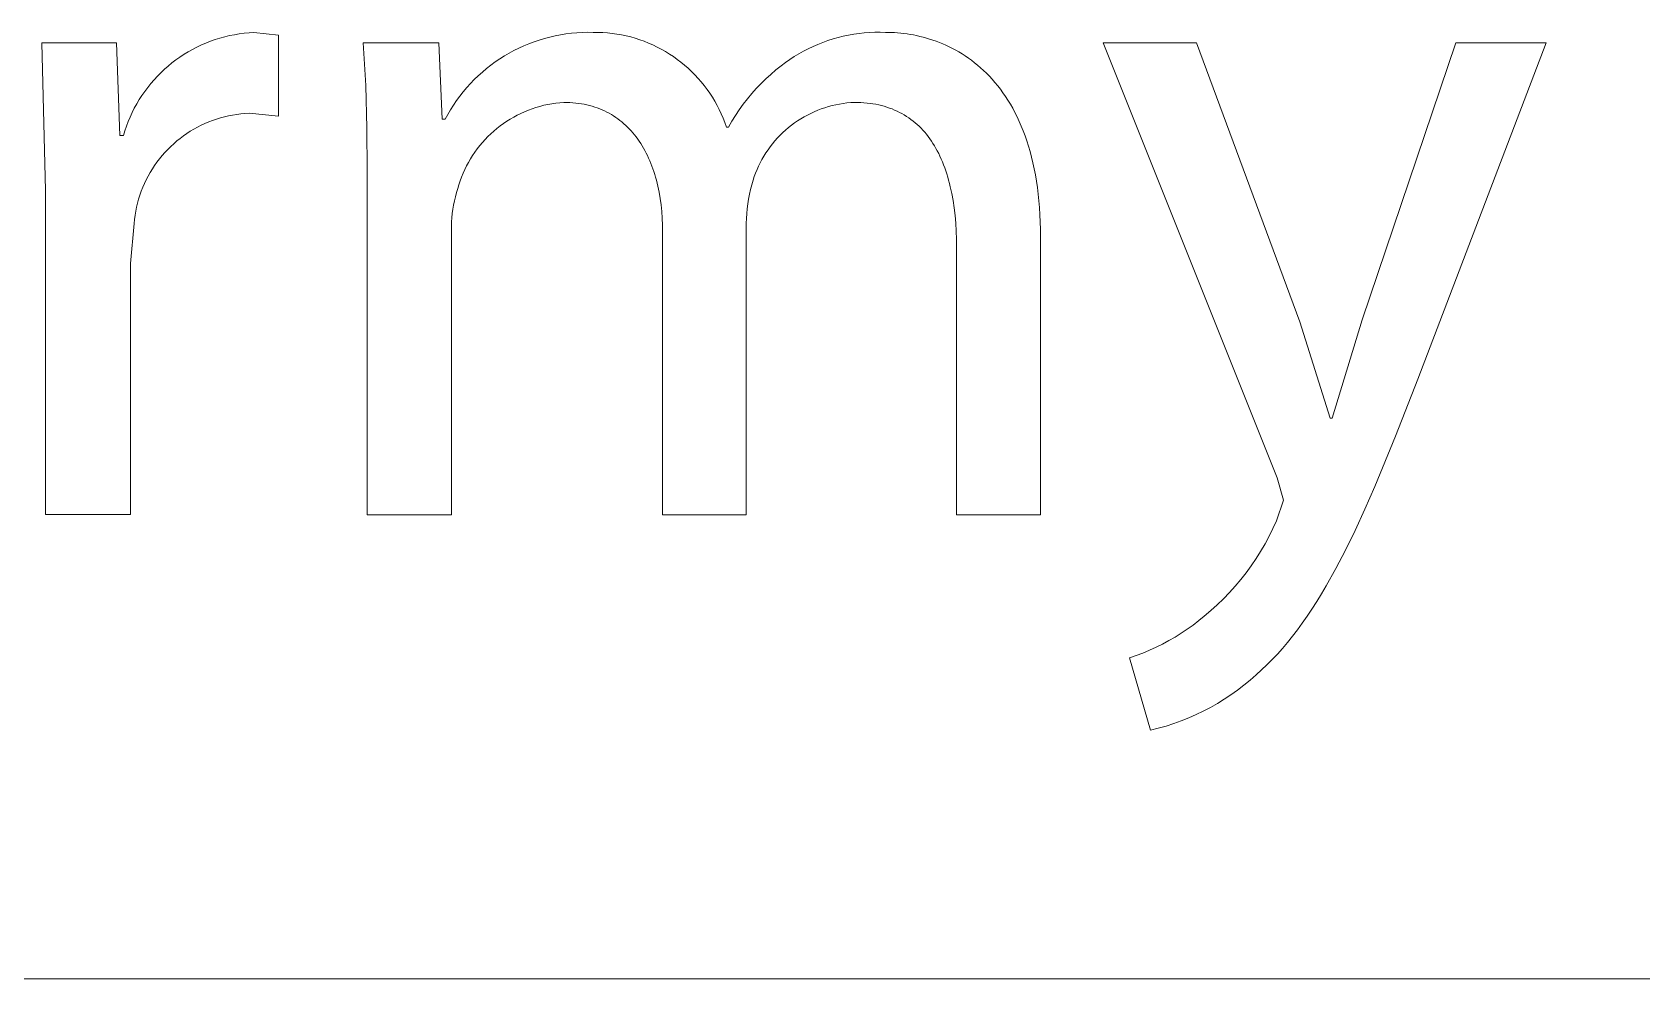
# Model space of a CAD drawing. Header units: millimetres. Extents: x -644 to 2279, y -276 to 1766.
# Drawn here: x 1522.02 to 1570.37, y -275.92 to -247.5 of the extents above; entities that cross this region are included whole.
import ezdxf

# ---------------------------------------------------------------- set-up
doc = ezdxf.new("R2010")
doc.units = ezdxf.units.MM
doc.header["$MEASUREMENT"] = 0
doc.layers.add('Domyślny', color=7, linetype='Continuous', true_color=0x000000)

msp = doc.modelspace()

# ---------------------------------------------------------------- linework, layer by layer
at = {"layer": 'Domyślny', "color": 18, "lineweight": 15, "true_color": 0x000000}
for p, q in [((1528.387, -247.535), (1528.535, -247.521)), ((1528.535, -247.521), (1528.683, -247.512)), ((1528.683, -247.512), (1529.423, -247.59)), ((1538.217, -247.533), (1538.381, -247.518)), ((1538.381, -247.518), (1538.546, -247.509)), ((1538.546, -247.509), (1538.711, -247.505)), ((1538.711, -247.505), (1538.875, -247.507)), ((1538.875, -247.507), (1539.017, -247.508)), ((1539.017, -247.508), (1539.159, -247.513)), ((1539.159, -247.513), (1539.3, -247.524)), ((1547.015, -247.523), (1547.175, -247.511)), ((1547.175, -247.511), (1547.334, -247.505)), ((1547.334, -247.505), (1547.494, -247.503)), ((1547.494, -247.503), (1547.654, -247.507)), ((1547.654, -247.507), (1547.743, -247.508)), ((1547.743, -247.508), (1547.833, -247.511)), ((1547.833, -247.511), (1547.924, -247.516)), ((1547.924, -247.516), (1548.016, -247.522)), ((1548.016, -247.522), (1548.109, -247.531)), ((1522.425, -252.252), (1522.308, -247.824)), ((1522.308, -247.824), (1524.556, -247.824)), ((1524.556, -247.824), (1524.653, -250.607)), ((1526.839, -248.018), (1526.971, -247.95)), ((1526.971, -247.95), (1527.105, -247.886)), ((1527.105, -247.886), (1527.241, -247.828)), ((1527.241, -247.828), (1527.38, -247.774)), ((1527.38, -247.774), (1527.519, -247.725)), ((1527.519, -247.725), (1527.661, -247.68)), ((1527.661, -247.68), (1527.804, -247.641)), ((1527.804, -247.641), (1527.948, -247.607)), ((1527.948, -247.607), (1528.094, -247.578)), ((1528.094, -247.578), (1528.24, -247.554)), ((1528.24, -247.554), (1528.387, -247.535)), ((1529.423, -247.59), (1529.423, -250.023)), ((1532.039, -249.099), (1531.965, -247.819)), ((1531.965, -247.819), (1534.233, -247.819)), ((1534.233, -247.819), (1534.34, -250.116)), ((1536.493, -248.054), (1536.641, -247.981)), ((1536.641, -247.981), (1536.79, -247.912)), ((1536.79, -247.912), (1536.942, -247.849)), ((1536.942, -247.849), (1537.097, -247.791)), ((1537.097, -247.791), (1537.252, -247.738)), ((1537.252, -247.738), (1537.41, -247.69)), ((1537.41, -247.69), (1537.569, -247.648)), ((1537.569, -247.648), (1537.73, -247.611)), ((1537.73, -247.611), (1537.891, -247.58)), ((1537.891, -247.58), (1538.054, -247.554)), ((1538.054, -247.554), (1538.217, -247.533)), ((1539.3, -247.524), (1539.441, -247.539)), ((1539.441, -247.539), (1539.582, -247.559)), ((1539.582, -247.559), (1539.721, -247.583)), ((1539.721, -247.583), (1539.86, -247.613)), ((1539.86, -247.613), (1539.998, -247.647)), ((1539.998, -247.647), (1540.134, -247.686)), ((1540.134, -247.686), (1540.269, -247.729)), ((1540.269, -247.729), (1540.402, -247.777)), ((1540.402, -247.777), (1540.534, -247.83)), ((1540.534, -247.83), (1540.664, -247.887)), ((1540.664, -247.887), (1540.792, -247.948)), ((1540.792, -247.948), (1540.918, -248.014)), ((1545.19, -248.074), (1545.332, -248)), ((1545.332, -248), (1545.476, -247.932)), ((1545.476, -247.932), (1545.623, -247.868)), ((1545.623, -247.868), (1545.772, -247.809)), ((1545.772, -247.809), (1545.922, -247.755)), ((1545.922, -247.755), (1546.075, -247.707)), ((1546.075, -247.707), (1546.229, -247.663)), ((1546.229, -247.663), (1546.384, -247.625)), ((1546.384, -247.625), (1546.54, -247.591)), ((1546.54, -247.591), (1546.698, -247.563)), ((1546.698, -247.563), (1546.856, -247.541)), ((1546.856, -247.541), (1547.015, -247.523)), ((1548.109, -247.531), (1548.203, -247.542)), ((1548.203, -247.542), (1548.298, -247.554)), ((1548.298, -247.554), (1548.394, -247.569)), ((1548.394, -247.569), (1548.49, -247.587)), ((1548.49, -247.587), (1548.586, -247.606)), ((1548.586, -247.606), (1548.684, -247.628)), ((1548.684, -247.628), (1548.781, -247.653)), ((1548.781, -247.653), (1548.879, -247.68)), ((1548.879, -247.68), (1548.977, -247.709)), ((1548.977, -247.709), (1549.075, -247.741)), ((1549.075, -247.741), (1549.174, -247.776)), ((1549.174, -247.776), (1549.272, -247.813)), ((1549.272, -247.813), (1549.37, -247.853)), ((1549.37, -247.853), (1549.468, -247.896)), ((1549.468, -247.896), (1549.566, -247.942)), ((1549.566, -247.942), (1549.663, -247.99)), ((1549.663, -247.99), (1549.76, -248.042)), ((1559.417, -260.885), (1554.19, -247.824)), ((1554.19, -247.824), (1556.993, -247.824)), ((1556.993, -247.824), (1560.098, -256.194)), ((1561.967, -256.135), (1564.78, -247.824)), ((1567.495, -247.824), (1563.641, -257.917)), ((1564.78, -247.824), (1567.495, -247.824)), ((1526.106, -248.518), (1526.22, -248.424)), ((1526.22, -248.424), (1526.338, -248.334)), ((1526.338, -248.334), (1526.459, -248.249)), ((1526.459, -248.249), (1526.583, -248.167)), ((1526.583, -248.167), (1526.71, -248.09)), ((1526.71, -248.09), (1526.839, -248.018)), ((1535.798, -248.494), (1535.931, -248.397)), ((1535.931, -248.397), (1536.067, -248.304)), ((1536.067, -248.304), (1536.207, -248.216)), ((1536.207, -248.216), (1536.349, -248.133)), ((1536.349, -248.133), (1536.493, -248.054)), ((1540.918, -248.014), (1541.041, -248.084)), ((1541.041, -248.084), (1541.162, -248.158)), ((1541.162, -248.158), (1541.28, -248.236)), ((1541.28, -248.236), (1541.396, -248.318)), ((1541.396, -248.318), (1541.509, -248.404)), ((1541.509, -248.404), (1541.618, -248.494)), ((1544.52, -248.51), (1544.648, -248.414)), ((1544.648, -248.414), (1544.779, -248.322)), ((1544.779, -248.322), (1544.913, -248.235)), ((1544.913, -248.235), (1545.05, -248.152)), ((1545.05, -248.152), (1545.19, -248.074)), ((1549.76, -248.042), (1549.856, -248.097)), ((1549.856, -248.097), (1549.952, -248.154)), ((1549.952, -248.154), (1550.047, -248.215)), ((1550.047, -248.215), (1550.141, -248.279)), ((1550.141, -248.279), (1550.234, -248.347)), ((1550.234, -248.347), (1550.327, -248.418)), ((1550.327, -248.418), (1550.418, -248.492)), ((1525.584, -249.044), (1525.681, -248.932)), ((1525.681, -248.932), (1525.782, -248.823)), ((1525.782, -248.823), (1525.886, -248.718)), ((1525.886, -248.718), (1525.994, -248.616)), ((1525.994, -248.616), (1526.106, -248.518)), ((1535.187, -249.045), (1535.302, -248.926)), ((1535.302, -248.926), (1535.421, -248.812)), ((1535.421, -248.812), (1535.543, -248.702)), ((1535.543, -248.702), (1535.669, -248.596)), ((1535.669, -248.596), (1535.798, -248.494)), ((1541.618, -248.494), (1541.725, -248.587)), ((1541.725, -248.587), (1541.828, -248.684)), ((1541.828, -248.684), (1541.928, -248.785)), ((1541.928, -248.785), (1542.025, -248.889)), ((1542.025, -248.889), (1542.118, -248.996)), ((1543.909, -249.049), (1544.055, -248.906)), ((1544.055, -248.906), (1544.206, -248.769)), ((1544.206, -248.769), (1544.361, -248.637)), ((1544.361, -248.637), (1544.52, -248.51)), ((1550.418, -248.492), (1550.508, -248.569)), ((1550.508, -248.569), (1550.597, -248.65)), ((1550.597, -248.65), (1550.685, -248.735)), ((1550.685, -248.735), (1550.771, -248.823)), ((1550.771, -248.823), (1550.856, -248.915)), ((1550.856, -248.915), (1550.939, -249.01)), ((1525.238, -249.525), (1525.318, -249.4)), ((1525.318, -249.4), (1525.403, -249.279)), ((1525.403, -249.279), (1525.491, -249.16)), ((1525.491, -249.16), (1525.584, -249.044)), ((1532.078, -250.381), (1532.039, -249.099)), ((1534.771, -249.554), (1534.869, -249.422)), ((1534.869, -249.422), (1534.971, -249.292)), ((1534.971, -249.292), (1535.077, -249.167)), ((1535.077, -249.167), (1535.187, -249.045)), ((1542.118, -248.996), (1542.207, -249.106)), ((1542.207, -249.106), (1542.292, -249.219)), ((1542.292, -249.219), (1542.374, -249.335)), ((1542.374, -249.335), (1542.452, -249.454)), ((1542.452, -249.454), (1542.525, -249.575)), ((1543.502, -249.505), (1543.633, -249.348)), ((1543.633, -249.348), (1543.768, -249.196)), ((1543.768, -249.196), (1543.909, -249.049)), ((1550.939, -249.01), (1551.021, -249.11)), ((1551.021, -249.11), (1551.101, -249.213)), ((1551.101, -249.213), (1551.179, -249.32)), ((1551.179, -249.32), (1551.256, -249.431)), ((1551.256, -249.431), (1551.33, -249.546)), ((1524.961, -250.049), (1525.024, -249.915)), ((1525.024, -249.915), (1525.09, -249.783)), ((1525.09, -249.783), (1525.162, -249.653)), ((1525.162, -249.653), (1525.238, -249.525)), ((1528.537, -249.936), (1528.412, -249.943)), ((1529.423, -250.023), (1528.537, -249.936)), ((1534.506, -249.971), (1534.59, -249.829)), ((1534.59, -249.829), (1534.678, -249.69)), ((1534.678, -249.69), (1534.771, -249.554)), ((1536.701, -249.939), (1536.592, -249.993)), ((1536.812, -249.889), (1536.701, -249.939)), ((1536.924, -249.843), (1536.812, -249.889)), ((1537.038, -249.801), (1536.924, -249.843)), ((1537.154, -249.763), (1537.038, -249.801)), ((1537.271, -249.729), (1537.154, -249.763)), ((1537.388, -249.698), (1537.271, -249.729)), ((1537.507, -249.672), (1537.388, -249.698)), ((1537.627, -249.65), (1537.507, -249.672)), ((1537.747, -249.633), (1537.627, -249.65)), ((1537.868, -249.619), (1537.747, -249.633)), ((1537.989, -249.61), (1537.868, -249.619)), ((1538.081, -249.611), (1537.989, -249.61)), ((1538.171, -249.614), (1538.081, -249.611)), ((1538.26, -249.62), (1538.171, -249.614)), ((1538.347, -249.629), (1538.26, -249.62)), ((1538.433, -249.639), (1538.347, -249.629)), ((1538.517, -249.652), (1538.433, -249.639)), ((1538.6, -249.667), (1538.517, -249.652)), ((1538.682, -249.685), (1538.6, -249.667)), ((1538.762, -249.704), (1538.682, -249.685)), ((1538.84, -249.726), (1538.762, -249.704)), ((1538.918, -249.75), (1538.84, -249.726)), ((1538.994, -249.776), (1538.918, -249.75)), ((1539.068, -249.804), (1538.994, -249.776)), ((1539.141, -249.835), (1539.068, -249.804)), ((1539.213, -249.867), (1539.141, -249.835)), ((1539.283, -249.902), (1539.213, -249.867)), ((1539.352, -249.938), (1539.283, -249.902)), ((1539.419, -249.977), (1539.352, -249.938)), ((1542.525, -249.575), (1542.594, -249.699)), ((1542.594, -249.699), (1542.659, -249.825)), ((1542.659, -249.825), (1542.72, -249.953)), ((1543.144, -250), (1543.258, -249.831)), ((1543.258, -249.831), (1543.377, -249.666)), ((1543.377, -249.666), (1543.502, -249.505)), ((1545.407, -249.939), (1545.305, -249.99)), ((1545.51, -249.891), (1545.407, -249.939)), ((1545.615, -249.847), (1545.51, -249.891)), ((1545.721, -249.807), (1545.615, -249.847)), ((1545.828, -249.77), (1545.721, -249.807)), ((1545.937, -249.737), (1545.828, -249.77)), ((1546.047, -249.707), (1545.937, -249.737)), ((1546.157, -249.681), (1546.047, -249.707)), ((1546.269, -249.659), (1546.157, -249.681)), ((1546.381, -249.641), (1546.269, -249.659)), ((1546.493, -249.627), (1546.381, -249.641)), ((1546.607, -249.616), (1546.493, -249.627)), ((1546.72, -249.61), (1546.607, -249.616)), ((1546.816, -249.611), (1546.72, -249.61)), ((1546.911, -249.614), (1546.816, -249.611)), ((1547.004, -249.62), (1546.911, -249.614)), ((1547.096, -249.629), (1547.004, -249.62)), ((1547.186, -249.639), (1547.096, -249.629)), ((1547.275, -249.652), (1547.186, -249.639)), ((1547.362, -249.668), (1547.275, -249.652)), ((1547.447, -249.686), (1547.362, -249.668)), ((1547.531, -249.706), (1547.447, -249.686)), ((1547.613, -249.728), (1547.531, -249.706)), ((1547.694, -249.752), (1547.613, -249.728)), ((1547.773, -249.779), (1547.694, -249.752)), ((1547.85, -249.808), (1547.773, -249.779)), ((1547.926, -249.84), (1547.85, -249.808)), ((1548.001, -249.873), (1547.926, -249.84)), ((1548.074, -249.909), (1548.001, -249.873)), ((1548.145, -249.947), (1548.074, -249.909)), ((1551.33, -249.546), (1551.402, -249.664)), ((1551.402, -249.664), (1551.472, -249.788)), ((1551.472, -249.788), (1551.54, -249.915)), ((1551.54, -249.915), (1551.606, -250.046)), ((1524.803, -250.465), (1524.851, -250.325)), ((1524.851, -250.325), (1524.904, -250.186)), ((1524.904, -250.186), (1524.961, -250.049)), ((1526.878, -250.414), (1526.771, -250.477)), ((1526.987, -250.353), (1526.878, -250.414)), ((1527.098, -250.297), (1526.987, -250.353)), ((1527.211, -250.244), (1527.098, -250.297)), ((1527.325, -250.196), (1527.211, -250.244)), ((1527.441, -250.151), (1527.325, -250.196)), ((1527.559, -250.11), (1527.441, -250.151)), ((1527.678, -250.074), (1527.559, -250.11)), ((1527.798, -250.041), (1527.678, -250.074)), ((1527.92, -250.013), (1527.798, -250.041)), ((1528.042, -249.989), (1527.92, -250.013)), ((1528.165, -249.969), (1528.042, -249.989)), ((1528.288, -249.954), (1528.165, -249.969)), ((1528.412, -249.943), (1528.288, -249.954)), ((1532.082, -251.663), (1532.078, -250.381)), ((1534.34, -250.116), (1534.427, -250.116)), ((1534.427, -250.116), (1534.506, -249.971)), ((1535.982, -250.392), (1535.889, -250.47)), ((1536.077, -250.317), (1535.982, -250.392)), ((1536.176, -250.245), (1536.077, -250.317)), ((1536.276, -250.177), (1536.176, -250.245)), ((1536.379, -250.112), (1536.276, -250.177)), ((1536.484, -250.051), (1536.379, -250.112)), ((1536.592, -249.993), (1536.484, -250.051)), ((1539.485, -250.017), (1539.419, -249.977)), ((1539.549, -250.06), (1539.485, -250.017)), ((1539.612, -250.104), (1539.549, -250.06)), ((1539.674, -250.15), (1539.612, -250.104)), ((1539.734, -250.198), (1539.674, -250.15)), ((1539.793, -250.249), (1539.734, -250.198)), ((1539.85, -250.3), (1539.793, -250.249)), ((1539.906, -250.354), (1539.85, -250.3)), ((1539.96, -250.41), (1539.906, -250.354)), ((1540.013, -250.467), (1539.96, -250.41)), ((1542.72, -249.953), (1542.776, -250.084)), ((1542.776, -250.084), (1542.828, -250.216)), ((1542.828, -250.216), (1542.875, -250.349)), ((1542.875, -250.349), (1542.934, -250.349)), ((1542.934, -250.349), (1543.036, -250.173)), ((1543.036, -250.173), (1543.144, -250)), ((1544.739, -250.367), (1544.652, -250.44)), ((1544.827, -250.296), (1544.739, -250.367)), ((1544.919, -250.228), (1544.827, -250.296)), ((1545.012, -250.164), (1544.919, -250.228)), ((1545.108, -250.103), (1545.012, -250.164)), ((1545.206, -250.045), (1545.108, -250.103)), ((1545.305, -249.99), (1545.206, -250.045)), ((1548.215, -249.987), (1548.145, -249.947)), ((1548.283, -250.029), (1548.215, -249.987)), ((1548.35, -250.074), (1548.283, -250.029)), ((1548.415, -250.121), (1548.35, -250.074)), ((1548.478, -250.169), (1548.415, -250.121)), ((1548.541, -250.22), (1548.478, -250.169)), ((1548.601, -250.273), (1548.541, -250.22)), ((1548.66, -250.328), (1548.601, -250.273)), ((1548.718, -250.385), (1548.66, -250.328)), ((1548.773, -250.445), (1548.718, -250.385)), ((1551.606, -250.046), (1551.669, -250.182)), ((1551.669, -250.182), (1551.73, -250.322)), ((1551.73, -250.322), (1551.788, -250.467)), ((1524.653, -250.607), (1524.76, -250.607)), ((1524.76, -250.607), (1524.803, -250.465)), ((1526.273, -250.85), (1526.182, -250.935)), ((1526.367, -250.769), (1526.273, -250.85)), ((1526.464, -250.691), (1526.367, -250.769)), ((1526.564, -250.616), (1526.464, -250.691)), ((1526.666, -250.545), (1526.564, -250.616)), ((1526.771, -250.477), (1526.666, -250.545)), ((1535.545, -250.815), (1535.467, -250.908)), ((1535.626, -250.724), (1535.545, -250.815)), ((1535.711, -250.637), (1535.626, -250.724)), ((1535.798, -250.552), (1535.711, -250.637)), ((1535.889, -250.47), (1535.798, -250.552)), ((1540.065, -250.526), (1540.013, -250.467)), ((1540.115, -250.587), (1540.065, -250.526)), ((1540.164, -250.649), (1540.115, -250.587)), ((1540.211, -250.713), (1540.164, -250.649)), ((1540.257, -250.779), (1540.211, -250.713)), ((1540.301, -250.846), (1540.257, -250.779)), ((1540.344, -250.915), (1540.301, -250.846)), ((1544.26, -250.85), (1544.19, -250.94)), ((1544.332, -250.763), (1544.26, -250.85)), ((1544.408, -250.678), (1544.332, -250.763)), ((1544.487, -250.596), (1544.408, -250.678)), ((1544.568, -250.517), (1544.487, -250.596)), ((1544.652, -250.44), (1544.568, -250.517)), ((1548.828, -250.506), (1548.773, -250.445)), ((1548.881, -250.569), (1548.828, -250.506)), ((1548.932, -250.635), (1548.881, -250.569)), ((1548.982, -250.702), (1548.932, -250.635)), ((1549.03, -250.771), (1548.982, -250.702)), ((1549.077, -250.843), (1549.03, -250.771)), ((1549.122, -250.916), (1549.077, -250.843)), ((1551.788, -250.467), (1551.844, -250.616)), ((1551.844, -250.616), (1551.897, -250.769)), ((1551.897, -250.769), (1551.947, -250.927)), ((1525.847, -251.303), (1525.771, -251.402)), ((1525.926, -251.207), (1525.847, -251.303)), ((1526.008, -251.113), (1525.926, -251.207)), ((1526.093, -251.023), (1526.008, -251.113)), ((1526.182, -250.935), (1526.093, -251.023)), ((1535.188, -251.306), (1535.127, -251.411)), ((1535.252, -251.203), (1535.188, -251.306)), ((1535.321, -251.102), (1535.252, -251.203)), ((1535.392, -251.004), (1535.321, -251.102)), ((1535.467, -250.908), (1535.392, -251.004)), ((1540.386, -250.986), (1540.344, -250.915)), ((1540.426, -251.058), (1540.386, -250.986)), ((1540.464, -251.131), (1540.426, -251.058)), ((1540.501, -251.206), (1540.464, -251.131)), ((1540.537, -251.283), (1540.501, -251.206)), ((1540.571, -251.361), (1540.537, -251.283)), ((1540.604, -251.44), (1540.571, -251.361)), ((1543.942, -251.32), (1543.889, -251.421)), ((1543.999, -251.222), (1543.942, -251.32)), ((1544.06, -251.126), (1543.999, -251.222)), ((1544.123, -251.032), (1544.06, -251.126)), ((1544.19, -250.94), (1544.123, -251.032)), ((1549.166, -250.991), (1549.122, -250.916)), ((1549.208, -251.069), (1549.166, -250.991)), ((1549.249, -251.148), (1549.208, -251.069)), ((1549.288, -251.229), (1549.249, -251.148)), ((1549.326, -251.312), (1549.288, -251.229)), ((1549.362, -251.397), (1549.326, -251.312)), ((1551.947, -250.927), (1551.994, -251.089)), ((1551.994, -251.089), (1552.038, -251.257)), ((1552.038, -251.257), (1552.079, -251.429)), ((1525.505, -251.823), (1525.447, -251.933)), ((1525.566, -251.714), (1525.505, -251.823)), ((1525.631, -251.608), (1525.566, -251.714)), ((1525.699, -251.504), (1525.631, -251.608)), ((1525.771, -251.402), (1525.699, -251.504)), ((1532.082, -261.99), (1532.082, -251.663)), ((1534.921, -251.852), (1534.879, -251.966)), ((1534.966, -251.739), (1534.921, -251.852)), ((1535.016, -251.628), (1534.966, -251.739)), ((1535.07, -251.519), (1535.016, -251.628)), ((1535.127, -251.411), (1535.07, -251.519)), ((1540.636, -251.521), (1540.604, -251.44)), ((1540.666, -251.603), (1540.636, -251.521)), ((1540.694, -251.687), (1540.666, -251.603)), ((1540.721, -251.772), (1540.694, -251.687)), ((1540.747, -251.858), (1540.721, -251.772)), ((1540.771, -251.946), (1540.747, -251.858)), ((1543.709, -251.838), (1543.674, -251.945)), ((1543.749, -251.731), (1543.709, -251.838)), ((1543.792, -251.626), (1543.749, -251.731)), ((1543.839, -251.522), (1543.792, -251.626)), ((1543.889, -251.421), (1543.839, -251.522)), ((1549.397, -251.484), (1549.362, -251.397)), ((1549.43, -251.572), (1549.397, -251.484)), ((1549.462, -251.663), (1549.43, -251.572)), ((1549.492, -251.755), (1549.462, -251.663)), ((1549.521, -251.85), (1549.492, -251.755)), ((1549.548, -251.946), (1549.521, -251.85)), ((1552.079, -251.429), (1552.118, -251.606)), ((1552.118, -251.606), (1552.152, -251.787)), ((1552.152, -251.787), (1552.184, -251.974)), ((1522.425, -261.985), (1522.425, -252.252)), ((1525.298, -252.276), (1525.257, -252.393)), ((1525.344, -252.16), (1525.298, -252.276)), ((1525.394, -252.046), (1525.344, -252.16)), ((1525.447, -251.933), (1525.394, -252.046)), ((1534.768, -252.32), (1534.734, -252.443)), ((1534.807, -252.198), (1534.768, -252.32)), ((1534.841, -252.082), (1534.807, -252.198)), ((1534.879, -251.966), (1534.841, -252.082)), ((1540.793, -252.035), (1540.771, -251.946)), ((1540.815, -252.125), (1540.793, -252.035)), ((1540.834, -252.216), (1540.815, -252.125)), ((1540.853, -252.309), (1540.834, -252.216)), ((1540.885, -252.497), (1540.853, -252.309)), ((1543.597, -252.227), (1543.565, -252.37)), ((1543.633, -252.086), (1543.597, -252.227)), ((1543.674, -251.945), (1543.633, -252.086)), ((1549.574, -252.043), (1549.548, -251.946)), ((1549.598, -252.143), (1549.574, -252.043)), ((1549.642, -252.348), (1549.598, -252.143)), ((1549.681, -252.559), (1549.642, -252.348)), ((1552.184, -251.974), (1552.212, -252.165)), ((1552.212, -252.165), (1552.237, -252.362)), ((1525.156, -252.753), (1525.131, -252.875)), ((1525.186, -252.632), (1525.156, -252.753)), ((1525.219, -252.512), (1525.186, -252.632)), ((1525.257, -252.393), (1525.219, -252.512)), ((1534.656, -252.818), (1534.639, -252.944)), ((1534.678, -252.692), (1534.656, -252.818)), ((1534.704, -252.567), (1534.678, -252.692)), ((1534.734, -252.443), (1534.704, -252.567)), ((1540.911, -252.69), (1540.885, -252.497)), ((1540.932, -252.887), (1540.911, -252.69)), ((1543.497, -252.803), (1543.483, -252.948)), ((1543.515, -252.658), (1543.497, -252.803)), ((1543.538, -252.513), (1543.515, -252.658)), ((1543.565, -252.37), (1543.538, -252.513)), ((1549.713, -252.778), (1549.681, -252.559)), ((1549.739, -253.003), (1549.713, -252.778)), ((1552.237, -252.362), (1552.258, -252.563)), ((1552.258, -252.563), (1552.275, -252.77)), ((1552.275, -252.77), (1552.289, -252.982)), ((1525.082, -253.245), (1524.975, -254.442)), ((1525.094, -253.121), (1525.082, -253.245)), ((1525.111, -252.997), (1525.094, -253.121)), ((1525.131, -252.875), (1525.111, -252.997)), ((1534.617, -253.199), (1534.612, -253.326)), ((1534.626, -253.071), (1534.617, -253.199)), ((1534.639, -252.944), (1534.626, -253.071)), ((1540.946, -253.088), (1540.932, -252.887)), ((1540.955, -253.294), (1540.946, -253.088)), ((1540.958, -253.503), (1540.955, -253.294)), ((1543.474, -253.094), (1543.469, -253.24)), ((1543.469, -253.24), (1543.469, -261.99)), ((1543.483, -252.948), (1543.474, -253.094)), ((1549.76, -253.235), (1549.739, -253.003)), ((1549.774, -253.473), (1549.76, -253.235)), ((1552.289, -252.982), (1552.299, -253.199)), ((1552.299, -253.199), (1552.305, -253.421)), ((1534.612, -253.326), (1534.612, -253.454)), ((1534.612, -253.454), (1534.612, -261.99)), ((1540.958, -261.99), (1540.958, -253.503)), ((1549.783, -253.718), (1549.774, -253.473)), ((1549.786, -253.97), (1549.783, -253.718)), ((1552.305, -253.421), (1552.307, -253.649)), ((1552.307, -253.649), (1552.307, -261.99)), ((1549.786, -261.99), (1549.786, -253.97)), ((1524.975, -254.442), (1524.975, -261.985)), ((1560.098, -256.194), (1561.003, -259.094)), ((1561.062, -259.094), (1561.967, -256.135)), ((1563.641, -257.917), (1562.973, -259.633)), ((1561.003, -259.094), (1561.062, -259.094)), ((1562.973, -259.633), (1562.348, -261.142)), ((1559.602, -261.547), (1559.417, -260.885)), ((1562.348, -261.142), (1562.048, -261.824)), ((1524.975, -261.985), (1522.425, -261.985)), ((1534.612, -261.99), (1532.082, -261.99)), ((1543.469, -261.99), (1540.958, -261.99)), ((1552.307, -261.99), (1549.786, -261.99)), ((1559.397, -262.17), (1559.602, -261.547)), ((1562.048, -261.824), (1561.753, -262.461)), ((1559.173, -262.637), (1559.289, -262.405)), ((1559.289, -262.405), (1559.397, -262.17)), ((1561.753, -262.461), (1561.463, -263.054)), ((1558.919, -263.088), (1559.05, -262.864)), ((1559.05, -262.864), (1559.173, -262.637)), ((1558.634, -263.52), (1558.78, -263.306)), ((1558.78, -263.306), (1558.919, -263.088)), ((1561.463, -263.054), (1561.176, -263.607)), ((1558.155, -264.131), (1558.321, -263.933)), ((1558.321, -263.933), (1558.481, -263.729)), ((1558.481, -263.729), (1558.634, -263.52)), ((1561.176, -263.607), (1560.89, -264.12)), ((1557.802, -264.51), (1557.981, -264.323)), ((1557.981, -264.323), (1558.155, -264.131)), ((1560.746, -264.363), (1560.603, -264.596)), ((1560.89, -264.12), (1560.746, -264.363)), ((1557.227, -265.031), (1557.424, -264.864)), ((1557.424, -264.864), (1557.616, -264.69)), ((1557.616, -264.69), (1557.802, -264.51)), ((1560.459, -264.821), (1560.314, -265.037)), ((1560.603, -264.596), (1560.459, -264.821)), ((1556.713, -265.425), (1556.888, -265.3)), ((1556.888, -265.3), (1557.06, -265.168)), ((1557.06, -265.168), (1557.227, -265.031)), ((1560.169, -265.246), (1560.022, -265.446)), ((1560.314, -265.037), (1560.169, -265.246)), ((1555.78, -265.966), (1555.973, -265.87)), ((1555.973, -265.87), (1556.163, -265.768)), ((1556.163, -265.768), (1556.35, -265.66)), ((1556.35, -265.66), (1556.533, -265.545)), ((1556.533, -265.545), (1556.713, -265.425)), ((1559.724, -265.824), (1559.573, -266.001)), ((1559.874, -265.638), (1559.724, -265.824)), ((1560.022, -265.446), (1559.874, -265.638)), ((1554.978, -266.287), (1555.182, -266.217)), ((1555.611, -268.457), (1554.978, -266.287)), ((1555.182, -266.217), (1555.384, -266.14)), ((1555.384, -266.14), (1555.583, -266.056)), ((1555.583, -266.056), (1555.78, -265.966)), ((1559.265, -266.337), (1559.107, -266.495)), ((1559.42, -266.173), (1559.265, -266.337)), ((1559.573, -266.001), (1559.42, -266.173)), ((1558.784, -266.793), (1558.603, -266.952)), ((1558.947, -266.647), (1558.784, -266.793)), ((1559.107, -266.495), (1558.947, -266.647)), ((1558.224, -267.252), (1558.027, -267.392)), ((1558.416, -267.106), (1558.224, -267.252)), ((1558.603, -266.952), (1558.416, -267.106)), ((1557.411, -267.772), (1557.197, -267.884)), ((1557.62, -267.652), (1557.411, -267.772)), ((1557.826, -267.526), (1557.62, -267.652)), ((1558.027, -267.392), (1557.826, -267.526)), ((1556.307, -268.258), (1556.077, -268.332)), ((1556.534, -268.176), (1556.307, -268.258)), ((1556.758, -268.086), (1556.534, -268.176)), ((1556.979, -267.989), (1556.758, -268.086)), ((1557.197, -267.884), (1556.979, -267.989)), ((1555.845, -268.399), (1555.611, -268.457)), ((1556.077, -268.332), (1555.845, -268.399)), ((2275.751, -275.92), (-644.317, -275.92)), ((2275.751, -275.92), (1173.959, -275.92))]:
    msp.add_line(p, q, dxfattribs=at)

doc.saveas('drawing.dxf')
